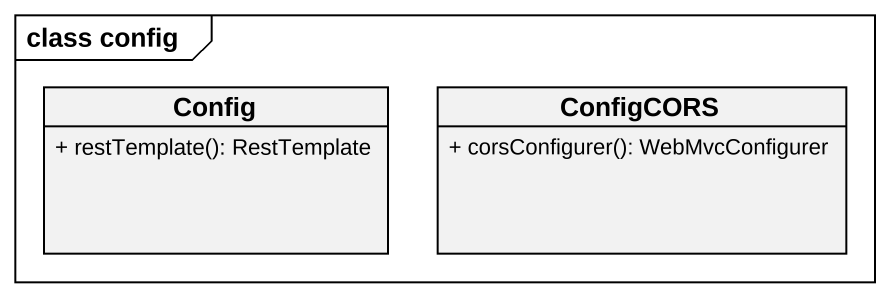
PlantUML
@startuml
mainframe class config
hide circle
hide empty members
skinparam classAttributeIconSize 0
class Config {
  + restTemplate(): RestTemplate
}
class ConfigCORS {
  + corsConfigurer(): WebMvcConfigurer
}
@enduml
